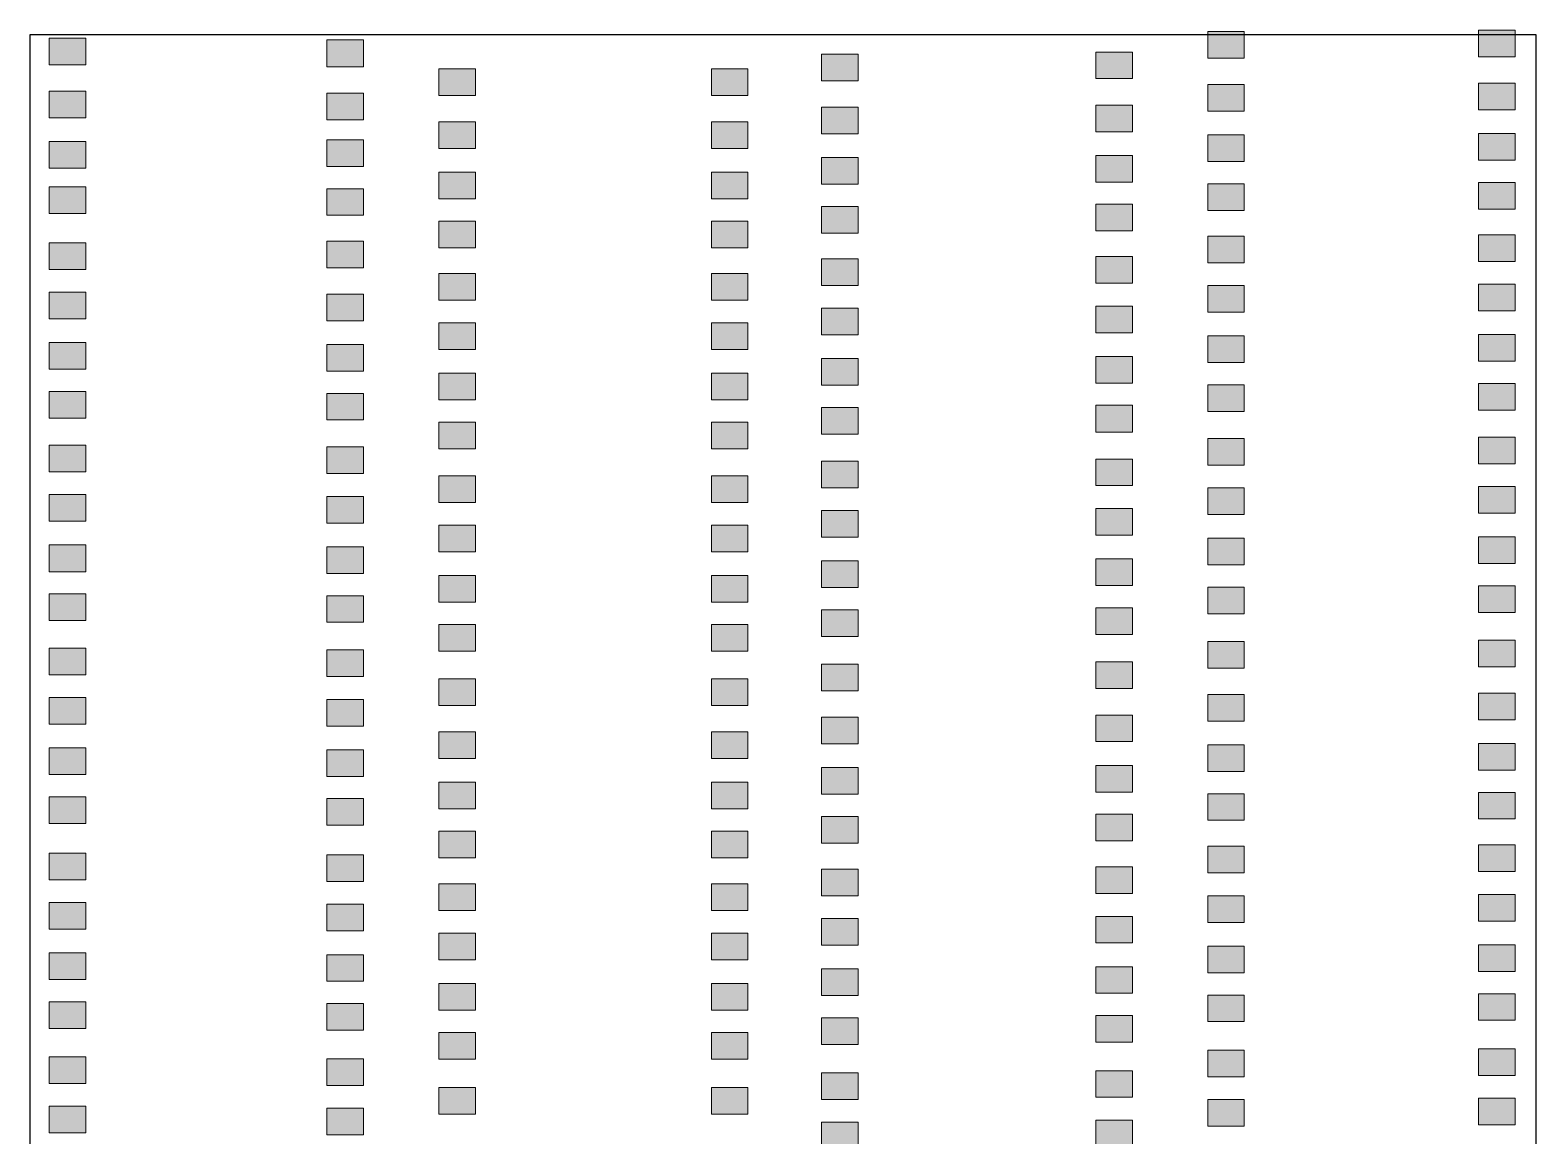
# Model space of a CAD drawing. Header units: inches. Extents: x 31 to 178, y -251 to -34.
# Drawn here: x 30.8 to 177.9, y -141.7 to -33.6 of the extents above; entities that cross this region are included whole.
import ezdxf

# ---------------------------------------------------------------- set-up
doc = ezdxf.new("R2010")
doc.units = ezdxf.units.IN
doc.header["$MEASUREMENT"] = 0
doc.layers.add('Capa 1', color=7, linetype='Continuous')
picture_1 = doc.add_image_def('image1.jpg', size_in_pixel=(572, 822))

msp = doc.modelspace()

# ---------------------------------------------------------------- hatches: boundary and pattern name
at = {"layer": 'Capa 1', "true_color": 0xfefefe}
h = msp.add_hatch(color=7, dxfattribs=at)
h.dxf.hatch_style = 2
h.paths.add_polyline_path([(149.42, -36.38), (145.85, -36.38), (145.85, -33.78), (149.42, -33.78)])
h = msp.add_hatch(color=7, dxfattribs=at)
h.dxf.hatch_style = 2
h.paths.add_polyline_path([(175.88, -36.25), (172.31, -36.25), (172.31, -33.65), (175.88, -33.65)])
h = msp.add_hatch(color=7, dxfattribs=at)
h.dxf.hatch_style = 2
h.paths.add_polyline_path([(36.2, -37.04), (32.63, -37.04), (32.63, -34.44), (36.2, -34.44)])
h = msp.add_hatch(color=7, dxfattribs=at)
h.dxf.hatch_style = 2
h.paths.add_polyline_path([(63.34, -37.22), (59.77, -37.22), (59.77, -34.61), (63.34, -34.61)])
h = msp.add_hatch(color=7, dxfattribs=at)
h.dxf.hatch_style = 2
h.paths.add_polyline_path([(111.68, -38.61), (108.11, -38.61), (108.11, -36), (111.68, -36)])
h = msp.add_hatch(color=7, dxfattribs=at)
h.dxf.hatch_style = 2
h.paths.add_polyline_path([(138.49, -38.39), (134.92, -38.39), (134.92, -35.79), (138.49, -35.79)])
h = msp.add_hatch(color=7, dxfattribs=at)
h.dxf.hatch_style = 2
h.paths.add_polyline_path([(74.28, -40.04), (70.71, -40.04), (70.71, -37.43), (74.28, -37.43)])
h = msp.add_hatch(color=7, dxfattribs=at)
h.dxf.hatch_style = 2
h.paths.add_polyline_path([(100.92, -40.04), (97.35, -40.04), (97.35, -37.43), (100.92, -37.43)])
h = msp.add_hatch(color=7, dxfattribs=at)
h.dxf.hatch_style = 2
h.paths.add_polyline_path([(36.2, -42.23), (32.63, -42.23), (32.63, -39.62), (36.2, -39.62)])
h = msp.add_hatch(color=7, dxfattribs=at)
h.dxf.hatch_style = 2
h.paths.add_polyline_path([(149.42, -41.57), (145.85, -41.57), (145.85, -38.96), (149.42, -38.96)])
h = msp.add_hatch(color=7, dxfattribs=at)
h.dxf.hatch_style = 2
h.paths.add_polyline_path([(175.88, -41.44), (172.31, -41.44), (172.31, -38.83), (175.88, -38.83)])
h = msp.add_hatch(color=7, dxfattribs=at)
h.dxf.hatch_style = 2
h.paths.add_polyline_path([(63.34, -42.41), (59.77, -42.41), (59.77, -39.8), (63.34, -39.8)])
h = msp.add_hatch(color=7, dxfattribs=at)
h.dxf.hatch_style = 2
h.paths.add_polyline_path([(111.68, -43.79), (108.11, -43.79), (108.11, -41.19), (111.68, -41.19)])
h = msp.add_hatch(color=7, dxfattribs=at)
h.dxf.hatch_style = 2
h.paths.add_polyline_path([(138.49, -43.58), (134.92, -43.58), (134.92, -40.97), (138.49, -40.97)])
h = msp.add_hatch(color=7, dxfattribs=at)
h.dxf.hatch_style = 2
h.paths.add_polyline_path([(74.28, -45.23), (70.71, -45.23), (70.71, -42.62), (74.28, -42.62)])
h = msp.add_hatch(color=7, dxfattribs=at)
h.dxf.hatch_style = 2
h.paths.add_polyline_path([(100.92, -45.23), (97.35, -45.23), (97.35, -42.62), (100.92, -42.62)])
h = msp.add_hatch(color=7, dxfattribs=at)
h.dxf.hatch_style = 2
h.paths.add_polyline_path([(149.42, -46.49), (145.85, -46.49), (145.85, -43.88), (149.42, -43.88)])
h = msp.add_hatch(color=7, dxfattribs=at)
h.dxf.hatch_style = 2
h.paths.add_polyline_path([(175.88, -46.36), (172.31, -46.36), (172.31, -43.75), (175.88, -43.75)])
h = msp.add_hatch(color=7, dxfattribs=at)
h.dxf.hatch_style = 2
h.paths.add_polyline_path([(36.2, -47.15), (32.63, -47.15), (32.63, -44.54), (36.2, -44.54)])
h = msp.add_hatch(color=7, dxfattribs=at)
h.dxf.hatch_style = 2
h.paths.add_polyline_path([(63.34, -46.97), (59.77, -46.97), (59.77, -44.37), (63.34, -44.37)])
h = msp.add_hatch(color=7, dxfattribs=at)
h.dxf.hatch_style = 2
h.paths.add_polyline_path([(111.68, -48.71), (108.11, -48.71), (108.11, -46.11), (111.68, -46.11)])
h = msp.add_hatch(color=7, dxfattribs=at)
h.dxf.hatch_style = 2
h.paths.add_polyline_path([(138.49, -48.5), (134.92, -48.5), (134.92, -45.89), (138.49, -45.89)])
h = msp.add_hatch(color=7, dxfattribs=at)
h.dxf.hatch_style = 2
h.paths.add_polyline_path([(74.28, -50.15), (70.71, -50.15), (70.71, -47.54), (74.28, -47.54)])
h = msp.add_hatch(color=7, dxfattribs=at)
h.dxf.hatch_style = 2
h.paths.add_polyline_path([(100.92, -50.15), (97.35, -50.15), (97.35, -47.54), (100.92, -47.54)])
h = msp.add_hatch(color=7, dxfattribs=at)
h.dxf.hatch_style = 2
h.paths.add_polyline_path([(175.88, -51.14), (172.31, -51.14), (172.31, -48.53), (175.88, -48.53)])
h = msp.add_hatch(color=7, dxfattribs=at)
h.dxf.hatch_style = 2
h.paths.add_polyline_path([(36.2, -51.57), (32.63, -51.57), (32.63, -48.97), (36.2, -48.97)])
h = msp.add_hatch(color=7, dxfattribs=at)
h.dxf.hatch_style = 2
h.paths.add_polyline_path([(63.34, -51.75), (59.77, -51.75), (59.77, -49.15), (63.34, -49.15)])
h = msp.add_hatch(color=7, dxfattribs=at)
h.dxf.hatch_style = 2
h.paths.add_polyline_path([(149.42, -51.27), (145.85, -51.27), (145.85, -48.66), (149.42, -48.66)])
h = msp.add_hatch(color=7, dxfattribs=at)
h.dxf.hatch_style = 2
h.paths.add_polyline_path([(111.68, -53.49), (108.11, -53.49), (108.11, -50.89), (111.68, -50.89)])
h = msp.add_hatch(color=7, dxfattribs=at)
h.dxf.hatch_style = 2
h.paths.add_polyline_path([(138.49, -53.28), (134.92, -53.28), (134.92, -50.67), (138.49, -50.67)])
h = msp.add_hatch(color=7, dxfattribs=at)
h.dxf.hatch_style = 2
h.paths.add_polyline_path([(74.28, -54.93), (70.71, -54.93), (70.71, -52.32), (74.28, -52.32)])
h = msp.add_hatch(color=7, dxfattribs=at)
h.dxf.hatch_style = 2
h.paths.add_polyline_path([(100.92, -54.93), (97.35, -54.93), (97.35, -52.32), (100.92, -52.32)])
h = msp.add_hatch(color=7, dxfattribs=at)
h.dxf.hatch_style = 2
h.paths.add_polyline_path([(36.2, -57.04), (32.63, -57.04), (32.63, -54.44), (36.2, -54.44)])
h = msp.add_hatch(color=7, dxfattribs=at)
h.dxf.hatch_style = 2
h.paths.add_polyline_path([(63.34, -56.87), (59.77, -56.87), (59.77, -54.26), (63.34, -54.26)])
h = msp.add_hatch(color=7, dxfattribs=at)
h.dxf.hatch_style = 2
h.paths.add_polyline_path([(149.42, -56.38), (145.85, -56.38), (145.85, -53.78), (149.42, -53.78)])
h = msp.add_hatch(color=7, dxfattribs=at)
h.dxf.hatch_style = 2
h.paths.add_polyline_path([(175.88, -56.25), (172.31, -56.25), (172.31, -53.65), (175.88, -53.65)])
h = msp.add_hatch(color=7, dxfattribs=at)
h.dxf.hatch_style = 2
h.paths.add_polyline_path([(138.49, -58.39), (134.92, -58.39), (134.92, -55.79), (138.49, -55.79)])
h = msp.add_hatch(color=7, dxfattribs=at)
h.dxf.hatch_style = 2
h.paths.add_polyline_path([(111.68, -58.61), (108.11, -58.61), (108.11, -56), (111.68, -56)])
h = msp.add_hatch(color=7, dxfattribs=at)
h.dxf.hatch_style = 2
h.paths.add_polyline_path([(74.28, -60.04), (70.71, -60.04), (70.71, -57.43), (74.28, -57.43)])
h = msp.add_hatch(color=7, dxfattribs=at)
h.dxf.hatch_style = 2
h.paths.add_polyline_path([(100.92, -60.04), (97.35, -60.04), (97.35, -57.43), (100.92, -57.43)])
h = msp.add_hatch(color=7, dxfattribs=at)
h.dxf.hatch_style = 2
h.paths.add_polyline_path([(149.42, -61.21), (145.85, -61.21), (145.85, -58.61), (149.42, -58.61)])
h = msp.add_hatch(color=7, dxfattribs=at)
h.dxf.hatch_style = 2
h.paths.add_polyline_path([(175.88, -61.08), (172.31, -61.08), (172.31, -58.48), (175.88, -58.48)])
h = msp.add_hatch(color=7, dxfattribs=at)
h.dxf.hatch_style = 2
h.paths.add_polyline_path([(36.2, -61.87), (32.63, -61.87), (32.63, -59.27), (36.2, -59.27)])
h = msp.add_hatch(color=7, dxfattribs=at)
h.dxf.hatch_style = 2
h.paths.add_polyline_path([(63.34, -62.05), (59.77, -62.05), (59.77, -59.45), (63.34, -59.45)])
h = msp.add_hatch(color=7, dxfattribs=at)
h.dxf.hatch_style = 2
h.paths.add_polyline_path([(111.68, -63.44), (108.11, -63.44), (108.11, -60.83), (111.68, -60.83)])
h = msp.add_hatch(color=7, dxfattribs=at)
h.dxf.hatch_style = 2
h.paths.add_polyline_path([(138.49, -63.22), (134.92, -63.22), (134.92, -60.62), (138.49, -60.62)])
h = msp.add_hatch(color=7, dxfattribs=at)
h.dxf.hatch_style = 2
h.paths.add_polyline_path([(74.28, -64.87), (70.71, -64.87), (70.71, -62.27), (74.28, -62.27)])
h = msp.add_hatch(color=7, dxfattribs=at)
h.dxf.hatch_style = 2
h.paths.add_polyline_path([(100.92, -64.87), (97.35, -64.87), (97.35, -62.27), (100.92, -62.27)])
h = msp.add_hatch(color=7, dxfattribs=at)
h.dxf.hatch_style = 2
h.paths.add_polyline_path([(36.2, -66.8), (32.63, -66.8), (32.63, -64.19), (36.2, -64.19)])
h = msp.add_hatch(color=7, dxfattribs=at)
h.dxf.hatch_style = 2
h.paths.add_polyline_path([(63.34, -66.97), (59.77, -66.97), (59.77, -64.37), (63.34, -64.37)])
h = msp.add_hatch(color=7, dxfattribs=at)
h.dxf.hatch_style = 2
h.paths.add_polyline_path([(149.42, -66.14), (145.85, -66.14), (145.85, -63.53), (149.42, -63.53)])
h = msp.add_hatch(color=7, dxfattribs=at)
h.dxf.hatch_style = 2
h.paths.add_polyline_path([(175.88, -66.01), (172.31, -66.01), (172.31, -63.4), (175.88, -63.4)])
h = msp.add_hatch(color=7, dxfattribs=at)
h.dxf.hatch_style = 2
h.paths.add_polyline_path([(111.68, -68.36), (108.11, -68.36), (108.11, -65.75), (111.68, -65.75)])
h = msp.add_hatch(color=7, dxfattribs=at)
h.dxf.hatch_style = 2
h.paths.add_polyline_path([(138.49, -68.15), (134.92, -68.15), (134.92, -65.54), (138.49, -65.54)])
h = msp.add_hatch(color=7, dxfattribs=at)
h.dxf.hatch_style = 2
h.paths.add_polyline_path([(74.28, -69.79), (70.71, -69.79), (70.71, -67.19), (74.28, -67.19)])
h = msp.add_hatch(color=7, dxfattribs=at)
h.dxf.hatch_style = 2
h.paths.add_polyline_path([(100.92, -69.79), (97.35, -69.79), (97.35, -67.19), (100.92, -67.19)])
h = msp.add_hatch(color=7, dxfattribs=at)
h.dxf.hatch_style = 2
h.paths.add_polyline_path([(36.2, -71.57), (32.63, -71.57), (32.63, -68.97), (36.2, -68.97)])
h = msp.add_hatch(color=7, dxfattribs=at)
h.dxf.hatch_style = 2
h.paths.add_polyline_path([(63.34, -71.75), (59.77, -71.75), (59.77, -69.15), (63.34, -69.15)])
h = msp.add_hatch(color=7, dxfattribs=at)
h.dxf.hatch_style = 2
h.paths.add_polyline_path([(149.42, -70.91), (145.85, -70.91), (145.85, -68.31), (149.42, -68.31)])
h = msp.add_hatch(color=7, dxfattribs=at)
h.dxf.hatch_style = 2
h.paths.add_polyline_path([(175.88, -70.78), (172.31, -70.78), (172.31, -68.18), (175.88, -68.18)])
h = msp.add_hatch(color=7, dxfattribs=at)
h.dxf.hatch_style = 2
h.paths.add_polyline_path([(111.68, -73.14), (108.11, -73.14), (108.11, -70.53), (111.68, -70.53)])
h = msp.add_hatch(color=7, dxfattribs=at)
h.dxf.hatch_style = 2
h.paths.add_polyline_path([(138.49, -72.93), (134.92, -72.93), (134.92, -70.32), (138.49, -70.32)])
h = msp.add_hatch(color=7, dxfattribs=at)
h.dxf.hatch_style = 2
h.paths.add_polyline_path([(74.28, -74.57), (70.71, -74.57), (70.71, -71.97), (74.28, -71.97)])
h = msp.add_hatch(color=7, dxfattribs=at)
h.dxf.hatch_style = 2
h.paths.add_polyline_path([(100.92, -74.57), (97.35, -74.57), (97.35, -71.97), (100.92, -71.97)])
h = msp.add_hatch(color=7, dxfattribs=at)
h.dxf.hatch_style = 2
h.paths.add_polyline_path([(149.42, -76.16), (145.85, -76.16), (145.85, -73.56), (149.42, -73.56)])
h = msp.add_hatch(color=7, dxfattribs=at)
h.dxf.hatch_style = 2
h.paths.add_polyline_path([(175.88, -76.03), (172.31, -76.03), (172.31, -73.43), (175.88, -73.43)])
h = msp.add_hatch(color=7, dxfattribs=at)
h.dxf.hatch_style = 2
h.paths.add_polyline_path([(36.2, -76.82), (32.63, -76.82), (32.63, -74.22), (36.2, -74.22)])
h = msp.add_hatch(color=7, dxfattribs=at)
h.dxf.hatch_style = 2
h.paths.add_polyline_path([(63.34, -77), (59.77, -77), (59.77, -74.39), (63.34, -74.39)])
h = msp.add_hatch(color=7, dxfattribs=at)
h.dxf.hatch_style = 2
h.paths.add_polyline_path([(111.68, -78.39), (108.11, -78.39), (108.11, -75.78), (111.68, -75.78)])
h = msp.add_hatch(color=7, dxfattribs=at)
h.dxf.hatch_style = 2
h.paths.add_polyline_path([(138.49, -78.17), (134.92, -78.17), (134.92, -75.57), (138.49, -75.57)])
h = msp.add_hatch(color=7, dxfattribs=at)
h.dxf.hatch_style = 2
h.paths.add_polyline_path([(74.28, -79.82), (70.71, -79.82), (70.71, -77.21), (74.28, -77.21)])
h = msp.add_hatch(color=7, dxfattribs=at)
h.dxf.hatch_style = 2
h.paths.add_polyline_path([(100.92, -79.82), (97.35, -79.82), (97.35, -77.21), (100.92, -77.21)])
h = msp.add_hatch(color=7, dxfattribs=at)
h.dxf.hatch_style = 2
h.paths.add_polyline_path([(36.2, -81.65), (32.63, -81.65), (32.63, -79.05), (36.2, -79.05)])
h = msp.add_hatch(color=7, dxfattribs=at)
h.dxf.hatch_style = 2
h.paths.add_polyline_path([(63.34, -81.83), (59.77, -81.83), (59.77, -79.23), (63.34, -79.23)])
h = msp.add_hatch(color=7, dxfattribs=at)
h.dxf.hatch_style = 2
h.paths.add_polyline_path([(149.42, -80.99), (145.85, -80.99), (145.85, -78.39), (149.42, -78.39)])
h = msp.add_hatch(color=7, dxfattribs=at)
h.dxf.hatch_style = 2
h.paths.add_polyline_path([(175.88, -80.86), (172.31, -80.86), (172.31, -78.26), (175.88, -78.26)])
h = msp.add_hatch(color=7, dxfattribs=at)
h.dxf.hatch_style = 2
h.paths.add_polyline_path([(111.68, -83.22), (108.11, -83.22), (108.11, -80.61), (111.68, -80.61)])
h = msp.add_hatch(color=7, dxfattribs=at)
h.dxf.hatch_style = 2
h.paths.add_polyline_path([(138.49, -83), (134.92, -83), (134.92, -80.4), (138.49, -80.4)])
h = msp.add_hatch(color=7, dxfattribs=at)
h.dxf.hatch_style = 2
h.paths.add_polyline_path([(74.28, -84.65), (70.71, -84.65), (70.71, -82.04), (74.28, -82.04)])
h = msp.add_hatch(color=7, dxfattribs=at)
h.dxf.hatch_style = 2
h.paths.add_polyline_path([(100.92, -84.65), (97.35, -84.65), (97.35, -82.04), (100.92, -82.04)])
h = msp.add_hatch(color=7, dxfattribs=at)
h.dxf.hatch_style = 2
h.paths.add_polyline_path([(149.42, -85.92), (145.85, -85.92), (145.85, -83.31), (149.42, -83.31)])
h = msp.add_hatch(color=7, dxfattribs=at)
h.dxf.hatch_style = 2
h.paths.add_polyline_path([(175.88, -85.79), (172.31, -85.79), (172.31, -83.18), (175.88, -83.18)])
h = msp.add_hatch(color=7, dxfattribs=at)
h.dxf.hatch_style = 2
h.paths.add_polyline_path([(36.2, -86.58), (32.63, -86.58), (32.63, -83.97), (36.2, -83.97)])
h = msp.add_hatch(color=7, dxfattribs=at)
h.dxf.hatch_style = 2
h.paths.add_polyline_path([(63.34, -86.75), (59.77, -86.75), (59.77, -84.15), (63.34, -84.15)])
h = msp.add_hatch(color=7, dxfattribs=at)
h.dxf.hatch_style = 2
h.paths.add_polyline_path([(138.49, -87.93), (134.92, -87.93), (134.92, -85.32), (138.49, -85.32)])
h = msp.add_hatch(color=7, dxfattribs=at)
h.dxf.hatch_style = 2
h.paths.add_polyline_path([(111.68, -88.14), (108.11, -88.14), (108.11, -85.53), (111.68, -85.53)])
h = msp.add_hatch(color=7, dxfattribs=at)
h.dxf.hatch_style = 2
h.paths.add_polyline_path([(74.28, -89.57), (70.71, -89.57), (70.71, -86.97), (74.28, -86.97)])
h = msp.add_hatch(color=7, dxfattribs=at)
h.dxf.hatch_style = 2
h.paths.add_polyline_path([(100.92, -89.57), (97.35, -89.57), (97.35, -86.97), (100.92, -86.97)])
h = msp.add_hatch(color=7, dxfattribs=at)
h.dxf.hatch_style = 2
h.paths.add_polyline_path([(149.42, -90.69), (145.85, -90.69), (145.85, -88.09), (149.42, -88.09)])
h = msp.add_hatch(color=7, dxfattribs=at)
h.dxf.hatch_style = 2
h.paths.add_polyline_path([(175.88, -90.56), (172.31, -90.56), (172.31, -87.96), (175.88, -87.96)])
h = msp.add_hatch(color=7, dxfattribs=at)
h.dxf.hatch_style = 2
h.paths.add_polyline_path([(36.2, -91.35), (32.63, -91.35), (32.63, -88.75), (36.2, -88.75)])
h = msp.add_hatch(color=7, dxfattribs=at)
h.dxf.hatch_style = 2
h.paths.add_polyline_path([(63.34, -91.53), (59.77, -91.53), (59.77, -88.93), (63.34, -88.93)])
h = msp.add_hatch(color=7, dxfattribs=at)
h.dxf.hatch_style = 2
h.paths.add_polyline_path([(111.68, -92.92), (108.11, -92.92), (108.11, -90.31), (111.68, -90.31)])
h = msp.add_hatch(color=7, dxfattribs=at)
h.dxf.hatch_style = 2
h.paths.add_polyline_path([(138.49, -92.71), (134.92, -92.71), (134.92, -90.1), (138.49, -90.1)])
h = msp.add_hatch(color=7, dxfattribs=at)
h.dxf.hatch_style = 2
h.paths.add_polyline_path([(74.28, -94.35), (70.71, -94.35), (70.71, -91.75), (74.28, -91.75)])
h = msp.add_hatch(color=7, dxfattribs=at)
h.dxf.hatch_style = 2
h.paths.add_polyline_path([(100.92, -94.35), (97.35, -94.35), (97.35, -91.75), (100.92, -91.75)])
h = msp.add_hatch(color=7, dxfattribs=at)
h.dxf.hatch_style = 2
h.paths.add_polyline_path([(36.2, -96.66), (32.63, -96.66), (32.63, -94.05), (36.2, -94.05)])
h = msp.add_hatch(color=7, dxfattribs=at)
h.dxf.hatch_style = 2
h.paths.add_polyline_path([(149.42, -96), (145.85, -96), (145.85, -93.39), (149.42, -93.39)])
h = msp.add_hatch(color=7, dxfattribs=at)
h.dxf.hatch_style = 2
h.paths.add_polyline_path([(175.88, -95.87), (172.31, -95.87), (172.31, -93.26), (175.88, -93.26)])
h = msp.add_hatch(color=7, dxfattribs=at)
h.dxf.hatch_style = 2
h.paths.add_polyline_path([(63.34, -96.84), (59.77, -96.84), (59.77, -94.23), (63.34, -94.23)])
h = msp.add_hatch(color=7, dxfattribs=at)
h.dxf.hatch_style = 2
h.paths.add_polyline_path([(111.68, -98.22), (108.11, -98.22), (108.11, -95.62), (111.68, -95.62)])
h = msp.add_hatch(color=7, dxfattribs=at)
h.dxf.hatch_style = 2
h.paths.add_polyline_path([(138.49, -98.01), (134.92, -98.01), (134.92, -95.4), (138.49, -95.4)])
h = msp.add_hatch(color=7, dxfattribs=at)
h.dxf.hatch_style = 2
h.paths.add_polyline_path([(74.28, -99.66), (70.71, -99.66), (70.71, -97.05), (74.28, -97.05)])
h = msp.add_hatch(color=7, dxfattribs=at)
h.dxf.hatch_style = 2
h.paths.add_polyline_path([(100.92, -99.66), (97.35, -99.66), (97.35, -97.05), (100.92, -97.05)])
h = msp.add_hatch(color=7, dxfattribs=at)
h.dxf.hatch_style = 2
h.paths.add_polyline_path([(149.42, -101.18), (145.85, -101.18), (145.85, -98.58), (149.42, -98.58)])
h = msp.add_hatch(color=7, dxfattribs=at)
h.dxf.hatch_style = 2
h.paths.add_polyline_path([(175.88, -101.05), (172.31, -101.05), (172.31, -98.45), (175.88, -98.45)])
h = msp.add_hatch(color=7, dxfattribs=at)
h.dxf.hatch_style = 2
h.paths.add_polyline_path([(36.2, -101.49), (32.63, -101.49), (32.63, -98.88), (36.2, -98.88)])
h = msp.add_hatch(color=7, dxfattribs=at)
h.dxf.hatch_style = 2
h.paths.add_polyline_path([(63.34, -101.67), (59.77, -101.67), (59.77, -99.06), (63.34, -99.06)])
h = msp.add_hatch(color=7, dxfattribs=at)
h.dxf.hatch_style = 2
h.paths.add_polyline_path([(111.68, -103.41), (108.11, -103.41), (108.11, -100.8), (111.68, -100.8)])
h = msp.add_hatch(color=7, dxfattribs=at)
h.dxf.hatch_style = 2
h.paths.add_polyline_path([(138.49, -103.19), (134.92, -103.19), (134.92, -100.59), (138.49, -100.59)])
h = msp.add_hatch(color=7, dxfattribs=at)
h.dxf.hatch_style = 2
h.paths.add_polyline_path([(74.28, -104.84), (70.71, -104.84), (70.71, -102.23), (74.28, -102.23)])
h = msp.add_hatch(color=7, dxfattribs=at)
h.dxf.hatch_style = 2
h.paths.add_polyline_path([(100.92, -104.84), (97.35, -104.84), (97.35, -102.23), (100.92, -102.23)])
h = msp.add_hatch(color=7, dxfattribs=at)
h.dxf.hatch_style = 2
h.paths.add_polyline_path([(36.2, -106.41), (32.63, -106.41), (32.63, -103.81), (36.2, -103.81)])
h = msp.add_hatch(color=7, dxfattribs=at)
h.dxf.hatch_style = 2
h.paths.add_polyline_path([(63.34, -106.59), (59.77, -106.59), (59.77, -103.99), (63.34, -103.99)])
h = msp.add_hatch(color=7, dxfattribs=at)
h.dxf.hatch_style = 2
h.paths.add_polyline_path([(149.42, -106.11), (145.85, -106.11), (145.85, -103.5), (149.42, -103.5)])
h = msp.add_hatch(color=7, dxfattribs=at)
h.dxf.hatch_style = 2
h.paths.add_polyline_path([(175.88, -105.98), (172.31, -105.98), (172.31, -103.37), (175.88, -103.37)])
h = msp.add_hatch(color=7, dxfattribs=at)
h.dxf.hatch_style = 2
h.paths.add_polyline_path([(111.68, -108.33), (108.11, -108.33), (108.11, -105.72), (111.68, -105.72)])
h = msp.add_hatch(color=7, dxfattribs=at)
h.dxf.hatch_style = 2
h.paths.add_polyline_path([(138.49, -108.12), (134.92, -108.12), (134.92, -105.51), (138.49, -105.51)])
h = msp.add_hatch(color=7, dxfattribs=at)
h.dxf.hatch_style = 2
h.paths.add_polyline_path([(74.28, -109.76), (70.71, -109.76), (70.71, -107.16), (74.28, -107.16)])
h = msp.add_hatch(color=7, dxfattribs=at)
h.dxf.hatch_style = 2
h.paths.add_polyline_path([(100.92, -109.76), (97.35, -109.76), (97.35, -107.16), (100.92, -107.16)])
h = msp.add_hatch(color=7, dxfattribs=at)
h.dxf.hatch_style = 2
h.paths.add_polyline_path([(36.2, -111.19), (32.63, -111.19), (32.63, -108.58), (36.2, -108.58)])
h = msp.add_hatch(color=7, dxfattribs=at)
h.dxf.hatch_style = 2
h.paths.add_polyline_path([(63.34, -111.37), (59.77, -111.37), (59.77, -108.76), (63.34, -108.76)])
h = msp.add_hatch(color=7, dxfattribs=at)
h.dxf.hatch_style = 2
h.paths.add_polyline_path([(149.42, -110.88), (145.85, -110.88), (145.85, -108.28), (149.42, -108.28)])
h = msp.add_hatch(color=7, dxfattribs=at)
h.dxf.hatch_style = 2
h.paths.add_polyline_path([(175.88, -110.75), (172.31, -110.75), (172.31, -108.15), (175.88, -108.15)])
h = msp.add_hatch(color=7, dxfattribs=at)
h.dxf.hatch_style = 2
h.paths.add_polyline_path([(138.49, -112.9), (134.92, -112.9), (134.92, -110.29), (138.49, -110.29)])
h = msp.add_hatch(color=7, dxfattribs=at)
h.dxf.hatch_style = 2
h.paths.add_polyline_path([(111.68, -113.11), (108.11, -113.11), (108.11, -110.5), (111.68, -110.5)])
h = msp.add_hatch(color=7, dxfattribs=at)
h.dxf.hatch_style = 2
h.paths.add_polyline_path([(74.28, -114.54), (70.71, -114.54), (70.71, -111.94), (74.28, -111.94)])
h = msp.add_hatch(color=7, dxfattribs=at)
h.dxf.hatch_style = 2
h.paths.add_polyline_path([(100.92, -114.54), (97.35, -114.54), (97.35, -111.94), (100.92, -111.94)])
h = msp.add_hatch(color=7, dxfattribs=at)
h.dxf.hatch_style = 2
h.paths.add_polyline_path([(175.88, -115.9), (172.31, -115.9), (172.31, -113.29), (175.88, -113.29)])
h = msp.add_hatch(color=7, dxfattribs=at)
h.dxf.hatch_style = 2
h.paths.add_polyline_path([(36.2, -116.69), (32.63, -116.69), (32.63, -114.08), (36.2, -114.08)])
h = msp.add_hatch(color=7, dxfattribs=at)
h.dxf.hatch_style = 2
h.paths.add_polyline_path([(63.34, -116.87), (59.77, -116.87), (59.77, -114.26), (63.34, -114.26)])
h = msp.add_hatch(color=7, dxfattribs=at)
h.dxf.hatch_style = 2
h.paths.add_polyline_path([(149.42, -116.03), (145.85, -116.03), (145.85, -113.42), (149.42, -113.42)])
h = msp.add_hatch(color=7, dxfattribs=at)
h.dxf.hatch_style = 2
h.paths.add_polyline_path([(111.68, -118.25), (108.11, -118.25), (108.11, -115.65), (111.68, -115.65)])
h = msp.add_hatch(color=7, dxfattribs=at)
h.dxf.hatch_style = 2
h.paths.add_polyline_path([(138.49, -118.04), (134.92, -118.04), (134.92, -115.43), (138.49, -115.43)])
h = msp.add_hatch(color=7, dxfattribs=at)
h.dxf.hatch_style = 2
h.paths.add_polyline_path([(74.28, -119.69), (70.71, -119.69), (70.71, -117.08), (74.28, -117.08)])
h = msp.add_hatch(color=7, dxfattribs=at)
h.dxf.hatch_style = 2
h.paths.add_polyline_path([(100.92, -119.69), (97.35, -119.69), (97.35, -117.08), (100.92, -117.08)])
h = msp.add_hatch(color=7, dxfattribs=at)
h.dxf.hatch_style = 2
h.paths.add_polyline_path([(36.2, -121.52), (32.63, -121.52), (32.63, -118.91), (36.2, -118.91)])
h = msp.add_hatch(color=7, dxfattribs=at)
h.dxf.hatch_style = 2
h.paths.add_polyline_path([(63.34, -121.7), (59.77, -121.7), (59.77, -119.09), (63.34, -119.09)])
h = msp.add_hatch(color=7, dxfattribs=at)
h.dxf.hatch_style = 2
h.paths.add_polyline_path([(149.42, -120.86), (145.85, -120.86), (145.85, -118.25), (149.42, -118.25)])
h = msp.add_hatch(color=7, dxfattribs=at)
h.dxf.hatch_style = 2
h.paths.add_polyline_path([(175.88, -120.73), (172.31, -120.73), (172.31, -118.12), (175.88, -118.12)])
h = msp.add_hatch(color=7, dxfattribs=at)
h.dxf.hatch_style = 2
h.paths.add_polyline_path([(111.68, -123.08), (108.11, -123.08), (108.11, -120.48), (111.68, -120.48)])
h = msp.add_hatch(color=7, dxfattribs=at)
h.dxf.hatch_style = 2
h.paths.add_polyline_path([(138.49, -122.87), (134.92, -122.87), (134.92, -120.27), (138.49, -120.27)])
h = msp.add_hatch(color=7, dxfattribs=at)
h.dxf.hatch_style = 2
h.paths.add_polyline_path([(74.28, -124.52), (70.71, -124.52), (70.71, -121.91), (74.28, -121.91)])
h = msp.add_hatch(color=7, dxfattribs=at)
h.dxf.hatch_style = 2
h.paths.add_polyline_path([(100.92, -124.52), (97.35, -124.52), (97.35, -121.91), (100.92, -121.91)])
h = msp.add_hatch(color=7, dxfattribs=at)
h.dxf.hatch_style = 2
h.paths.add_polyline_path([(149.42, -125.78), (145.85, -125.78), (145.85, -123.18), (149.42, -123.18)])
h = msp.add_hatch(color=7, dxfattribs=at)
h.dxf.hatch_style = 2
h.paths.add_polyline_path([(175.88, -125.65), (172.31, -125.65), (172.31, -123.05), (175.88, -123.05)])
h = msp.add_hatch(color=7, dxfattribs=at)
h.dxf.hatch_style = 2
h.paths.add_polyline_path([(36.2, -126.44), (32.63, -126.44), (32.63, -123.84), (36.2, -123.84)])
h = msp.add_hatch(color=7, dxfattribs=at)
h.dxf.hatch_style = 2
h.paths.add_polyline_path([(63.34, -126.62), (59.77, -126.62), (59.77, -124.02), (63.34, -124.02)])
h = msp.add_hatch(color=7, dxfattribs=at)
h.dxf.hatch_style = 2
h.paths.add_polyline_path([(111.68, -128.01), (108.11, -128.01), (108.11, -125.4), (111.68, -125.4)])
h = msp.add_hatch(color=7, dxfattribs=at)
h.dxf.hatch_style = 2
h.paths.add_polyline_path([(138.49, -127.79), (134.92, -127.79), (134.92, -125.19), (138.49, -125.19)])
h = msp.add_hatch(color=7, dxfattribs=at)
h.dxf.hatch_style = 2
h.paths.add_polyline_path([(74.28, -129.44), (70.71, -129.44), (70.71, -126.84), (74.28, -126.84)])
h = msp.add_hatch(color=7, dxfattribs=at)
h.dxf.hatch_style = 2
h.paths.add_polyline_path([(100.92, -129.44), (97.35, -129.44), (97.35, -126.84), (100.92, -126.84)])
h = msp.add_hatch(color=7, dxfattribs=at)
h.dxf.hatch_style = 2
h.paths.add_polyline_path([(149.42, -130.56), (145.85, -130.56), (145.85, -127.96), (149.42, -127.96)])
h = msp.add_hatch(color=7, dxfattribs=at)
h.dxf.hatch_style = 2
h.paths.add_polyline_path([(175.88, -130.43), (172.31, -130.43), (172.31, -127.83), (175.88, -127.83)])
h = msp.add_hatch(color=7, dxfattribs=at)
h.dxf.hatch_style = 2
h.paths.add_polyline_path([(36.2, -131.22), (32.63, -131.22), (32.63, -128.62), (36.2, -128.62)])
h = msp.add_hatch(color=7, dxfattribs=at)
h.dxf.hatch_style = 2
h.paths.add_polyline_path([(63.34, -131.4), (59.77, -131.4), (59.77, -128.79), (63.34, -128.79)])
h = msp.add_hatch(color=7, dxfattribs=at)
h.dxf.hatch_style = 2
h.paths.add_polyline_path([(111.68, -132.79), (108.11, -132.79), (108.11, -130.18), (111.68, -130.18)])
h = msp.add_hatch(color=7, dxfattribs=at)
h.dxf.hatch_style = 2
h.paths.add_polyline_path([(138.49, -132.57), (134.92, -132.57), (134.92, -129.97), (138.49, -129.97)])
h = msp.add_hatch(color=7, dxfattribs=at)
h.dxf.hatch_style = 2
h.paths.add_polyline_path([(74.28, -134.22), (70.71, -134.22), (70.71, -131.61), (74.28, -131.61)])
h = msp.add_hatch(color=7, dxfattribs=at)
h.dxf.hatch_style = 2
h.paths.add_polyline_path([(100.92, -134.22), (97.35, -134.22), (97.35, -131.61), (100.92, -131.61)])
h = msp.add_hatch(color=7, dxfattribs=at)
h.dxf.hatch_style = 2
h.paths.add_polyline_path([(149.42, -135.95), (145.85, -135.95), (145.85, -133.35), (149.42, -133.35)])
h = msp.add_hatch(color=7, dxfattribs=at)
h.dxf.hatch_style = 2
h.paths.add_polyline_path([(175.88, -135.82), (172.31, -135.82), (172.31, -133.22), (175.88, -133.22)])
h = msp.add_hatch(color=7, dxfattribs=at)
h.dxf.hatch_style = 2
h.paths.add_polyline_path([(36.2, -136.61), (32.63, -136.61), (32.63, -134.01), (36.2, -134.01)])
h = msp.add_hatch(color=7, dxfattribs=at)
h.dxf.hatch_style = 2
h.paths.add_polyline_path([(63.34, -136.79), (59.77, -136.79), (59.77, -134.19), (63.34, -134.19)])
h = msp.add_hatch(color=7, dxfattribs=at)
h.dxf.hatch_style = 2
h.paths.add_polyline_path([(138.49, -137.96), (134.92, -137.96), (134.92, -135.36), (138.49, -135.36)])
h = msp.add_hatch(color=7, dxfattribs=at)
h.dxf.hatch_style = 2
h.paths.add_polyline_path([(111.68, -138.18), (108.11, -138.18), (108.11, -135.57), (111.68, -135.57)])
h = msp.add_hatch(color=7, dxfattribs=at)
h.dxf.hatch_style = 2
h.paths.add_polyline_path([(74.28, -139.61), (70.71, -139.61), (70.71, -137.01), (74.28, -137.01)])
h = msp.add_hatch(color=7, dxfattribs=at)
h.dxf.hatch_style = 2
h.paths.add_polyline_path([(100.92, -139.61), (97.35, -139.61), (97.35, -137.01), (100.92, -137.01)])
h = msp.add_hatch(color=7, dxfattribs=at)
h.dxf.hatch_style = 2
h.paths.add_polyline_path([(149.42, -140.78), (145.85, -140.78), (145.85, -138.18), (149.42, -138.18)])
h = msp.add_hatch(color=7, dxfattribs=at)
h.dxf.hatch_style = 2
h.paths.add_polyline_path([(175.88, -140.65), (172.31, -140.65), (172.31, -138.05), (175.88, -138.05)])
h = msp.add_hatch(color=7, dxfattribs=at)
h.dxf.hatch_style = 2
h.paths.add_polyline_path([(36.2, -141.44), (32.63, -141.44), (32.63, -138.84), (36.2, -138.84)])
h = msp.add_hatch(color=7, dxfattribs=at)
h.dxf.hatch_style = 2
h.paths.add_polyline_path([(63.34, -141.62), (59.77, -141.62), (59.77, -139.02), (63.34, -139.02)])
h = msp.add_hatch(color=7, dxfattribs=at)
h.dxf.hatch_style = 2
h.paths.add_polyline_path([(111.68, -143.01), (108.11, -143.01), (108.11, -140.4), (111.68, -140.4)])
h = msp.add_hatch(color=7, dxfattribs=at)
h.dxf.hatch_style = 2
h.paths.add_polyline_path([(138.49, -142.8), (134.92, -142.8), (134.92, -140.19), (138.49, -140.19)])

# ---------------------------------------------------------------- linework, layer by layer
at = {"layer": 'Capa 1', "lineweight": 0}
for points in [[(149.42, -36.38), (145.85, -36.38), (145.85, -33.78), (149.42, -33.78), (149.42, -36.38)], [(175.88, -36.25), (172.31, -36.25), (172.31, -33.65), (175.88, -33.65), (175.88, -36.25)], [(30.76, -34.08), (177.92, -34.08)], [(30.76, -34.08), (30.76, -251.07)], [(36.2, -37.04), (32.63, -37.04), (32.63, -34.44), (36.2, -34.44), (36.2, -37.04)], [(63.34, -37.22), (59.77, -37.22), (59.77, -34.61), (63.34, -34.61), (63.34, -37.22)], [(177.92, -34.08), (177.92, -251.07)], [(111.68, -38.61), (108.11, -38.61), (108.11, -36), (111.68, -36), (111.68, -38.61)], [(138.49, -38.39), (134.92, -38.39), (134.92, -35.79), (138.49, -35.79), (138.49, -38.39)], [(74.28, -40.04), (70.71, -40.04), (70.71, -37.43), (74.28, -37.43), (74.28, -40.04)], [(100.92, -40.04), (97.35, -40.04), (97.35, -37.43), (100.92, -37.43), (100.92, -40.04)], [(36.2, -42.23), (32.63, -42.23), (32.63, -39.62), (36.2, -39.62), (36.2, -42.23)], [(149.42, -41.57), (145.85, -41.57), (145.85, -38.96), (149.42, -38.96), (149.42, -41.57)], [(175.88, -41.44), (172.31, -41.44), (172.31, -38.83), (175.88, -38.83), (175.88, -41.44)], [(63.34, -42.41), (59.77, -42.41), (59.77, -39.8), (63.34, -39.8), (63.34, -42.41)], [(111.68, -43.79), (108.11, -43.79), (108.11, -41.19), (111.68, -41.19), (111.68, -43.79)], [(138.49, -43.58), (134.92, -43.58), (134.92, -40.97), (138.49, -40.97), (138.49, -43.58)], [(74.28, -45.23), (70.71, -45.23), (70.71, -42.62), (74.28, -42.62), (74.28, -45.23)], [(100.92, -45.23), (97.35, -45.23), (97.35, -42.62), (100.92, -42.62), (100.92, -45.23)], [(149.42, -46.49), (145.85, -46.49), (145.85, -43.88), (149.42, -43.88), (149.42, -46.49)], [(175.88, -46.36), (172.31, -46.36), (172.31, -43.75), (175.88, -43.75), (175.88, -46.36)], [(36.2, -47.15), (32.63, -47.15), (32.63, -44.54), (36.2, -44.54), (36.2, -47.15)], [(63.34, -46.97), (59.77, -46.97), (59.77, -44.37), (63.34, -44.37), (63.34, -46.97)], [(111.68, -48.71), (108.11, -48.71), (108.11, -46.11), (111.68, -46.11), (111.68, -48.71)], [(138.49, -48.5), (134.92, -48.5), (134.92, -45.89), (138.49, -45.89), (138.49, -48.5)], [(74.28, -50.15), (70.71, -50.15), (70.71, -47.54), (74.28, -47.54), (74.28, -50.15)], [(100.92, -50.15), (97.35, -50.15), (97.35, -47.54), (100.92, -47.54), (100.92, -50.15)], [(175.88, -51.14), (172.31, -51.14), (172.31, -48.53), (175.88, -48.53), (175.88, -51.14)], [(36.2, -51.57), (32.63, -51.57), (32.63, -48.97), (36.2, -48.97), (36.2, -51.57)], [(63.34, -51.75), (59.77, -51.75), (59.77, -49.15), (63.34, -49.15), (63.34, -51.75)], [(149.42, -51.27), (145.85, -51.27), (145.85, -48.66), (149.42, -48.66), (149.42, -51.27)], [(111.68, -53.49), (108.11, -53.49), (108.11, -50.89), (111.68, -50.89), (111.68, -53.49)], [(138.49, -53.28), (134.92, -53.28), (134.92, -50.67), (138.49, -50.67), (138.49, -53.28)], [(74.28, -54.93), (70.71, -54.93), (70.71, -52.32), (74.28, -52.32), (74.28, -54.93)], [(100.92, -54.93), (97.35, -54.93), (97.35, -52.32), (100.92, -52.32), (100.92, -54.93)], [(36.2, -57.04), (32.63, -57.04), (32.63, -54.44), (36.2, -54.44), (36.2, -57.04)], [(63.34, -56.87), (59.77, -56.87), (59.77, -54.26), (63.34, -54.26), (63.34, -56.87)], [(149.42, -56.38), (145.85, -56.38), (145.85, -53.78), (149.42, -53.78), (149.42, -56.38)], [(175.88, -56.25), (172.31, -56.25), (172.31, -53.65), (175.88, -53.65), (175.88, -56.25)], [(138.49, -58.39), (134.92, -58.39), (134.92, -55.79), (138.49, -55.79), (138.49, -58.39)], [(111.68, -58.61), (108.11, -58.61), (108.11, -56), (111.68, -56), (111.68, -58.61)], [(74.28, -60.04), (70.71, -60.04), (70.71, -57.43), (74.28, -57.43), (74.28, -60.04)], [(100.92, -60.04), (97.35, -60.04), (97.35, -57.43), (100.92, -57.43), (100.92, -60.04)], [(149.42, -61.21), (145.85, -61.21), (145.85, -58.61), (149.42, -58.61), (149.42, -61.21)], [(175.88, -61.08), (172.31, -61.08), (172.31, -58.48), (175.88, -58.48), (175.88, -61.08)], [(36.2, -61.87), (32.63, -61.87), (32.63, -59.27), (36.2, -59.27), (36.2, -61.87)], [(63.34, -62.05), (59.77, -62.05), (59.77, -59.45), (63.34, -59.45), (63.34, -62.05)], [(111.68, -63.44), (108.11, -63.44), (108.11, -60.83), (111.68, -60.83), (111.68, -63.44)], [(138.49, -63.22), (134.92, -63.22), (134.92, -60.62), (138.49, -60.62), (138.49, -63.22)], [(74.28, -64.87), (70.71, -64.87), (70.71, -62.27), (74.28, -62.27), (74.28, -64.87)], [(100.92, -64.87), (97.35, -64.87), (97.35, -62.27), (100.92, -62.27), (100.92, -64.87)], [(36.2, -66.8), (32.63, -66.8), (32.63, -64.19), (36.2, -64.19), (36.2, -66.8)], [(63.34, -66.97), (59.77, -66.97), (59.77, -64.37), (63.34, -64.37), (63.34, -66.97)], [(149.42, -66.14), (145.85, -66.14), (145.85, -63.53), (149.42, -63.53), (149.42, -66.14)], [(175.88, -66.01), (172.31, -66.01), (172.31, -63.4), (175.88, -63.4), (175.88, -66.01)], [(111.68, -68.36), (108.11, -68.36), (108.11, -65.75), (111.68, -65.75), (111.68, -68.36)], [(138.49, -68.15), (134.92, -68.15), (134.92, -65.54), (138.49, -65.54), (138.49, -68.15)], [(74.28, -69.79), (70.71, -69.79), (70.71, -67.19), (74.28, -67.19), (74.28, -69.79)], [(100.92, -69.79), (97.35, -69.79), (97.35, -67.19), (100.92, -67.19), (100.92, -69.79)], [(36.2, -71.57), (32.63, -71.57), (32.63, -68.97), (36.2, -68.97), (36.2, -71.57)], [(63.34, -71.75), (59.77, -71.75), (59.77, -69.15), (63.34, -69.15), (63.34, -71.75)], [(149.42, -70.91), (145.85, -70.91), (145.85, -68.31), (149.42, -68.31), (149.42, -70.91)], [(175.88, -70.78), (172.31, -70.78), (172.31, -68.18), (175.88, -68.18), (175.88, -70.78)], [(111.68, -73.14), (108.11, -73.14), (108.11, -70.53), (111.68, -70.53), (111.68, -73.14)], [(138.49, -72.93), (134.92, -72.93), (134.92, -70.32), (138.49, -70.32), (138.49, -72.93)], [(74.28, -74.57), (70.71, -74.57), (70.71, -71.97), (74.28, -71.97), (74.28, -74.57)], [(100.92, -74.57), (97.35, -74.57), (97.35, -71.97), (100.92, -71.97), (100.92, -74.57)], [(149.42, -76.16), (145.85, -76.16), (145.85, -73.56), (149.42, -73.56), (149.42, -76.16)], [(175.88, -76.03), (172.31, -76.03), (172.31, -73.43), (175.88, -73.43), (175.88, -76.03)], [(36.2, -76.82), (32.63, -76.82), (32.63, -74.22), (36.2, -74.22), (36.2, -76.82)], [(63.34, -77), (59.77, -77), (59.77, -74.39), (63.34, -74.39), (63.34, -77)], [(111.68, -78.39), (108.11, -78.39), (108.11, -75.78), (111.68, -75.78), (111.68, -78.39)], [(138.49, -78.17), (134.92, -78.17), (134.92, -75.57), (138.49, -75.57), (138.49, -78.17)], [(74.28, -79.82), (70.71, -79.82), (70.71, -77.21), (74.28, -77.21), (74.28, -79.82)], [(100.92, -79.82), (97.35, -79.82), (97.35, -77.21), (100.92, -77.21), (100.92, -79.82)], [(36.2, -81.65), (32.63, -81.65), (32.63, -79.05), (36.2, -79.05), (36.2, -81.65)], [(63.34, -81.83), (59.77, -81.83), (59.77, -79.23), (63.34, -79.23), (63.34, -81.83)], [(149.42, -80.99), (145.85, -80.99), (145.85, -78.39), (149.42, -78.39), (149.42, -80.99)], [(175.88, -80.86), (172.31, -80.86), (172.31, -78.26), (175.88, -78.26), (175.88, -80.86)], [(111.68, -83.22), (108.11, -83.22), (108.11, -80.61), (111.68, -80.61), (111.68, -83.22)], [(138.49, -83), (134.92, -83), (134.92, -80.4), (138.49, -80.4), (138.49, -83)], [(74.28, -84.65), (70.71, -84.65), (70.71, -82.04), (74.28, -82.04), (74.28, -84.65)], [(100.92, -84.65), (97.35, -84.65), (97.35, -82.04), (100.92, -82.04), (100.92, -84.65)], [(149.42, -85.92), (145.85, -85.92), (145.85, -83.31), (149.42, -83.31), (149.42, -85.92)], [(175.88, -85.79), (172.31, -85.79), (172.31, -83.18), (175.88, -83.18), (175.88, -85.79)], [(36.2, -86.58), (32.63, -86.58), (32.63, -83.97), (36.2, -83.97), (36.2, -86.58)], [(63.34, -86.75), (59.77, -86.75), (59.77, -84.15), (63.34, -84.15), (63.34, -86.75)], [(138.49, -87.93), (134.92, -87.93), (134.92, -85.32), (138.49, -85.32), (138.49, -87.93)], [(111.68, -88.14), (108.11, -88.14), (108.11, -85.53), (111.68, -85.53), (111.68, -88.14)], [(74.28, -89.57), (70.71, -89.57), (70.71, -86.97), (74.28, -86.97), (74.28, -89.57)], [(100.92, -89.57), (97.35, -89.57), (97.35, -86.97), (100.92, -86.97), (100.92, -89.57)], [(149.42, -90.69), (145.85, -90.69), (145.85, -88.09), (149.42, -88.09), (149.42, -90.69)], [(175.88, -90.56), (172.31, -90.56), (172.31, -87.96), (175.88, -87.96), (175.88, -90.56)], [(36.2, -91.35), (32.63, -91.35), (32.63, -88.75), (36.2, -88.75), (36.2, -91.35)], [(63.34, -91.53), (59.77, -91.53), (59.77, -88.93), (63.34, -88.93), (63.34, -91.53)], [(111.68, -92.92), (108.11, -92.92), (108.11, -90.31), (111.68, -90.31), (111.68, -92.92)], [(138.49, -92.71), (134.92, -92.71), (134.92, -90.1), (138.49, -90.1), (138.49, -92.71)], [(74.28, -94.35), (70.71, -94.35), (70.71, -91.75), (74.28, -91.75), (74.28, -94.35)], [(100.92, -94.35), (97.35, -94.35), (97.35, -91.75), (100.92, -91.75), (100.92, -94.35)], [(36.2, -96.66), (32.63, -96.66), (32.63, -94.05), (36.2, -94.05), (36.2, -96.66)], [(149.42, -96), (145.85, -96), (145.85, -93.39), (149.42, -93.39), (149.42, -96)], [(175.88, -95.87), (172.31, -95.87), (172.31, -93.26), (175.88, -93.26), (175.88, -95.87)], [(63.34, -96.84), (59.77, -96.84), (59.77, -94.23), (63.34, -94.23), (63.34, -96.84)], [(111.68, -98.22), (108.11, -98.22), (108.11, -95.62), (111.68, -95.62), (111.68, -98.22)], [(138.49, -98.01), (134.92, -98.01), (134.92, -95.4), (138.49, -95.4), (138.49, -98.01)], [(74.28, -99.66), (70.71, -99.66), (70.71, -97.05), (74.28, -97.05), (74.28, -99.66)], [(100.92, -99.66), (97.35, -99.66), (97.35, -97.05), (100.92, -97.05), (100.92, -99.66)], [(149.42, -101.18), (145.85, -101.18), (145.85, -98.58), (149.42, -98.58), (149.42, -101.18)], [(175.88, -101.05), (172.31, -101.05), (172.31, -98.45), (175.88, -98.45), (175.88, -101.05)], [(36.2, -101.49), (32.63, -101.49), (32.63, -98.88), (36.2, -98.88), (36.2, -101.49)], [(63.34, -101.67), (59.77, -101.67), (59.77, -99.06), (63.34, -99.06), (63.34, -101.67)], [(111.68, -103.41), (108.11, -103.41), (108.11, -100.8), (111.68, -100.8), (111.68, -103.41)], [(138.49, -103.19), (134.92, -103.19), (134.92, -100.59), (138.49, -100.59), (138.49, -103.19)], [(74.28, -104.84), (70.71, -104.84), (70.71, -102.23), (74.28, -102.23), (74.28, -104.84)], [(100.92, -104.84), (97.35, -104.84), (97.35, -102.23), (100.92, -102.23), (100.92, -104.84)], [(36.2, -106.41), (32.63, -106.41), (32.63, -103.81), (36.2, -103.81), (36.2, -106.41)], [(63.34, -106.59), (59.77, -106.59), (59.77, -103.99), (63.34, -103.99), (63.34, -106.59)], [(149.42, -106.11), (145.85, -106.11), (145.85, -103.5), (149.42, -103.5), (149.42, -106.11)], [(175.88, -105.98), (172.31, -105.98), (172.31, -103.37), (175.88, -103.37), (175.88, -105.98)], [(111.68, -108.33), (108.11, -108.33), (108.11, -105.72), (111.68, -105.72), (111.68, -108.33)], [(138.49, -108.12), (134.92, -108.12), (134.92, -105.51), (138.49, -105.51), (138.49, -108.12)], [(74.28, -109.76), (70.71, -109.76), (70.71, -107.16), (74.28, -107.16), (74.28, -109.76)], [(100.92, -109.76), (97.35, -109.76), (97.35, -107.16), (100.92, -107.16), (100.92, -109.76)], [(36.2, -111.19), (32.63, -111.19), (32.63, -108.58), (36.2, -108.58), (36.2, -111.19)], [(63.34, -111.37), (59.77, -111.37), (59.77, -108.76), (63.34, -108.76), (63.34, -111.37)], [(149.42, -110.88), (145.85, -110.88), (145.85, -108.28), (149.42, -108.28), (149.42, -110.88)], [(175.88, -110.75), (172.31, -110.75), (172.31, -108.15), (175.88, -108.15), (175.88, -110.75)], [(138.49, -112.9), (134.92, -112.9), (134.92, -110.29), (138.49, -110.29), (138.49, -112.9)], [(111.68, -113.11), (108.11, -113.11), (108.11, -110.5), (111.68, -110.5), (111.68, -113.11)], [(74.28, -114.54), (70.71, -114.54), (70.71, -111.94), (74.28, -111.94), (74.28, -114.54)], [(100.92, -114.54), (97.35, -114.54), (97.35, -111.94), (100.92, -111.94), (100.92, -114.54)], [(175.88, -115.9), (172.31, -115.9), (172.31, -113.29), (175.88, -113.29), (175.88, -115.9)], [(36.2, -116.69), (32.63, -116.69), (32.63, -114.08), (36.2, -114.08), (36.2, -116.69)], [(63.34, -116.87), (59.77, -116.87), (59.77, -114.26), (63.34, -114.26), (63.34, -116.87)], [(149.42, -116.03), (145.85, -116.03), (145.85, -113.42), (149.42, -113.42), (149.42, -116.03)], [(111.68, -118.25), (108.11, -118.25), (108.11, -115.65), (111.68, -115.65), (111.68, -118.25)], [(138.49, -118.04), (134.92, -118.04), (134.92, -115.43), (138.49, -115.43), (138.49, -118.04)], [(74.28, -119.69), (70.71, -119.69), (70.71, -117.08), (74.28, -117.08), (74.28, -119.69)], [(100.92, -119.69), (97.35, -119.69), (97.35, -117.08), (100.92, -117.08), (100.92, -119.69)], [(36.2, -121.52), (32.63, -121.52), (32.63, -118.91), (36.2, -118.91), (36.2, -121.52)], [(63.34, -121.7), (59.77, -121.7), (59.77, -119.09), (63.34, -119.09), (63.34, -121.7)], [(149.42, -120.86), (145.85, -120.86), (145.85, -118.25), (149.42, -118.25), (149.42, -120.86)], [(175.88, -120.73), (172.31, -120.73), (172.31, -118.12), (175.88, -118.12), (175.88, -120.73)], [(111.68, -123.08), (108.11, -123.08), (108.11, -120.48), (111.68, -120.48), (111.68, -123.08)], [(138.49, -122.87), (134.92, -122.87), (134.92, -120.27), (138.49, -120.27), (138.49, -122.87)], [(74.28, -124.52), (70.71, -124.52), (70.71, -121.91), (74.28, -121.91), (74.28, -124.52)], [(100.92, -124.52), (97.35, -124.52), (97.35, -121.91), (100.92, -121.91), (100.92, -124.52)], [(149.42, -125.78), (145.85, -125.78), (145.85, -123.18), (149.42, -123.18), (149.42, -125.78)], [(175.88, -125.65), (172.31, -125.65), (172.31, -123.05), (175.88, -123.05), (175.88, -125.65)], [(36.2, -126.44), (32.63, -126.44), (32.63, -123.84), (36.2, -123.84), (36.2, -126.44)], [(63.34, -126.62), (59.77, -126.62), (59.77, -124.02), (63.34, -124.02), (63.34, -126.62)], [(111.68, -128.01), (108.11, -128.01), (108.11, -125.4), (111.68, -125.4), (111.68, -128.01)], [(138.49, -127.79), (134.92, -127.79), (134.92, -125.19), (138.49, -125.19), (138.49, -127.79)], [(74.28, -129.44), (70.71, -129.44), (70.71, -126.84), (74.28, -126.84), (74.28, -129.44)], [(100.92, -129.44), (97.35, -129.44), (97.35, -126.84), (100.92, -126.84), (100.92, -129.44)], [(149.42, -130.56), (145.85, -130.56), (145.85, -127.96), (149.42, -127.96), (149.42, -130.56)], [(175.88, -130.43), (172.31, -130.43), (172.31, -127.83), (175.88, -127.83), (175.88, -130.43)], [(36.2, -131.22), (32.63, -131.22), (32.63, -128.62), (36.2, -128.62), (36.2, -131.22)], [(63.34, -131.4), (59.77, -131.4), (59.77, -128.79), (63.34, -128.79), (63.34, -131.4)], [(111.68, -132.79), (108.11, -132.79), (108.11, -130.18), (111.68, -130.18), (111.68, -132.79)], [(138.49, -132.57), (134.92, -132.57), (134.92, -129.97), (138.49, -129.97), (138.49, -132.57)], [(74.28, -134.22), (70.71, -134.22), (70.71, -131.61), (74.28, -131.61), (74.28, -134.22)], [(100.92, -134.22), (97.35, -134.22), (97.35, -131.61), (100.92, -131.61), (100.92, -134.22)], [(149.42, -135.95), (145.85, -135.95), (145.85, -133.35), (149.42, -133.35), (149.42, -135.95)], [(175.88, -135.82), (172.31, -135.82), (172.31, -133.22), (175.88, -133.22), (175.88, -135.82)], [(36.2, -136.61), (32.63, -136.61), (32.63, -134.01), (36.2, -134.01), (36.2, -136.61)], [(63.34, -136.79), (59.77, -136.79), (59.77, -134.19), (63.34, -134.19), (63.34, -136.79)], [(138.49, -137.96), (134.92, -137.96), (134.92, -135.36), (138.49, -135.36), (138.49, -137.96)], [(111.68, -138.18), (108.11, -138.18), (108.11, -135.57), (111.68, -135.57), (111.68, -138.18)], [(74.28, -139.61), (70.71, -139.61), (70.71, -137.01), (74.28, -137.01), (74.28, -139.61)], [(100.92, -139.61), (97.35, -139.61), (97.35, -137.01), (100.92, -137.01), (100.92, -139.61)], [(149.42, -140.78), (145.85, -140.78), (145.85, -138.18), (149.42, -138.18), (149.42, -140.78)], [(175.88, -140.65), (172.31, -140.65), (172.31, -138.05), (175.88, -138.05), (175.88, -140.65)], [(36.2, -141.44), (32.63, -141.44), (32.63, -138.84), (36.2, -138.84), (36.2, -141.44)], [(63.34, -141.62), (59.77, -141.62), (59.77, -139.02), (63.34, -139.02), (63.34, -141.62)], [(111.68, -143.01), (108.11, -143.01), (108.11, -140.4), (111.68, -140.4), (111.68, -143.01)], [(138.49, -142.8), (134.92, -142.8), (134.92, -140.19), (138.49, -140.19), (138.49, -142.8)]]:
    msp.add_lwpolyline(points, dxfattribs=at)

# ---------------------------------------------------------------- pictures from other files: only their frames are drawn
at = {"layer": 'Capa 1'}
image = msp.add_image(picture_1, insert=(30.76, -251.07), size_in_units=(147.16, 216.99), dxfattribs=at)

doc.saveas('drawing.dxf')
